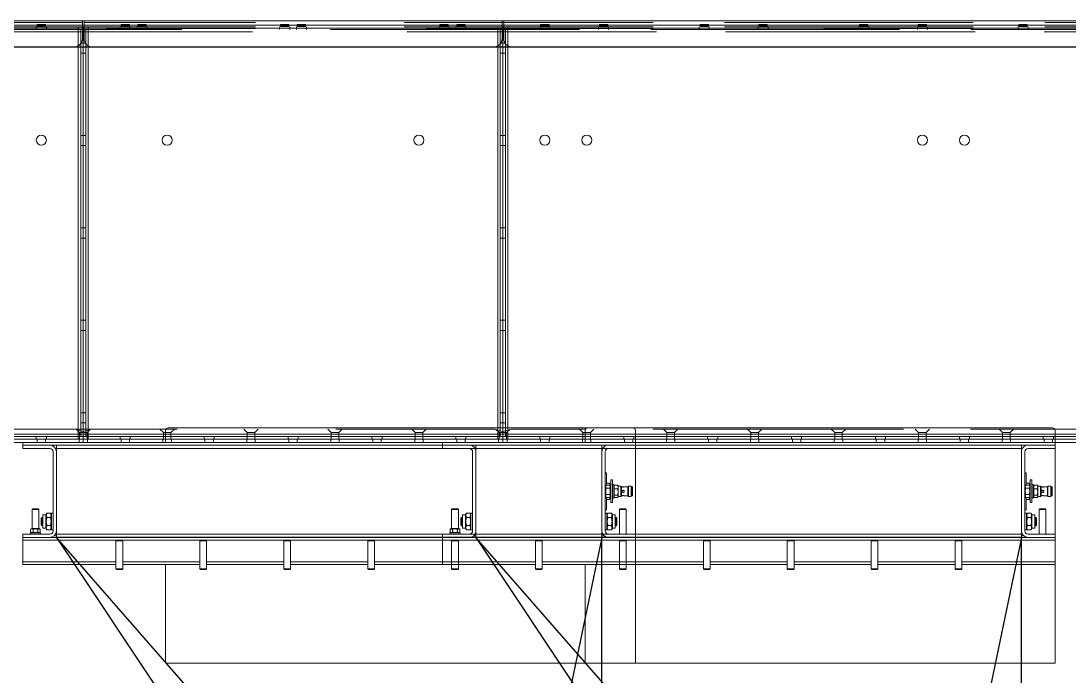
# Model space of a CAD drawing. Header units: millimetres. Extents: x 3220 to 226993, y 817 to 176024.
# Drawn here: x 80056 to 81305, y 42663 to 43443 of the extents above; entities that cross this region are included whole.
import ezdxf

# ---------------------------------------------------------------- set-up
doc = ezdxf.new("R2010")
doc.units = ezdxf.units.MM
doc.linetypes.add('DASHED', pattern=[15, 7, -8])
for name, color, linetype, lineweight, true_color in [('Sichtbare Kanten(DIN)', 7, 'Continuous', 50, 0x3f3f3f), ('Sichtbare tangentiale Kanten(DIN)', 7, 'Continuous', 50, 0x3f3f3f), ('Verdeckte Kanten(DIN)', 7, 'DASHED', 35, 0x3f3f3f), ('Verdeckte tangentiale Kanten(DIN)', 7, 'DASHED', 35, 0x3f3f3f)]:
    doc.layers.add(name, color=color, linetype=linetype, lineweight=lineweight, true_color=true_color)

# ---------------------------------------------------------------- blocks, each defined once
blk = doc.blocks.new('TKF 300 2000 F')
at = {"layer": 'Sichtbare Kanten(DIN)', "color": 5, "lineweight": 0}
for p, q in [((-1999, 497), (-1999, 502)), ((-1999, 502), (-1999, 502)), ((-1, 502), (-1999, 502)), ((-1, 502), (-1, 497)), ((-1, 502), (-1, 502)), ((-2000, 495), (-2000, 492)), ((-2000, 495), (-1999, 495)), ((-2000, 492), (-1999, 492)), ((-1999, 491.9), (-2000, 491.9)), ((-2000, 7.1), (-2000, 491.9)), ((-1999, 497), (-1999, 493.3)), ((-1999, 481.1), (-1999, 493.3)), ((-1, 493.3), (-1, 497)), ((-1, 495), (0, 495)), ((-1, 493.3), (-1, 481.1)), ((-1, 492), (0, 492)), ((-1, 491.9), (0, 491.9)), ((0, 495), (0, 492)), ((0, 491.9), (0, 7.1)), ((-1999, 481.1), (-1999, 480.9)), ((-1997, 7.1), (-1997, 474.9)), ((-3, 474.9), (-3, 7.1)), ((-1, 480.9), (-1, 481.1)), ((-11, 471.1), (-1989, 471.1)), ((-1989, 470.9), (-11, 470.9)), ((-1997, 7.1), (-2000, 7.1)), ((-2000, 7.1), (-2000, 7)), ((-2000, 4), (-2000, 7)), ((0, 7), (-2000, 7)), ((-2000, 4), (0, 4)), ((-2000, 0), (-2000, 4)), ((0, 4), (-2000, 4)), ((-1994, 10), (-1997, 10)), ((-1994, 10), (-1994, 7)), ((-6, 10), (-3, 10)), ((-6, 7), (-6, 10)), ((-3, 7.1), (0, 7.1)), ((0, 7), (0, 7.1)), ((0, 4), (0, 7)), ((0, 0), (0, 4)), ((-2000, 0), (0, 0))]:
    blk.add_line(p, q, dxfattribs=at)
for centre in [(-1000, 360), (-550, 360), (-100, 360)]:
    blk.add_circle(centre, 6, dxfattribs=at)
for centre in [(-1950, 497.6), (-1000, 497.6), (-810, 497.6), (-620, 497.6), (-430, 497.6), (-240, 497.6), (-50, 497.6)]:
    blk.add_ellipse(centre, major_axis=(-5, 0), ratio=0.026186, dxfattribs=at)
for centre, major_axis, start_param, end_param in [((-1989, 481.1), (-10, 0), 0, 1.570796), ((-1989, 480.9), (-10, 0), 0, 1.570796), ((-11, 481.1), (10, 0), 4.712389, 6.283185), ((-11, 480.9), (10, 0), 4.712389, 6.283185)]:
    blk.add_ellipse(centre, major_axis=major_axis, ratio=0.996195, start_param=start_param, end_param=end_param, dxfattribs=at)
at = {"layer": 'Sichtbare tangentiale Kanten(DIN)', "color": 5, "lineweight": 0}
for p, q in [((-1999, 502), (-1, 502)), ((-1999, 497), (-1, 497)), ((-1999, 493.3), (-1, 493.3)), ((-1994, 472.3), (-1994, 10)), ((-1989, 470.9), (-1989, 471.1)), ((-11, 471.1), (-11, 470.9)), ((-6, 10), (-6, 472.3)), ((-1994, 10), (-6, 10))]:
    blk.add_line(p, q, dxfattribs=at)
at = {"layer": 'Verdeckte Kanten(DIN)', "color": 5, "lineweight": 0, "ltscale": 25.437323}
for p, q in [((-1, 500), (-1999, 500)), ((-1999, 492), (-1, 492))]:
    blk.add_line(p, q, dxfattribs=at)
at = {"layer": 'Verdeckte Kanten(DIN)', "color": 5, "lineweight": 0, "ltscale": 0.571309}
for p, q in [((-2000, 489), (-1997, 489)), ((-1994, 495), (-1994, 492)), ((-1956, 492), (-1956, 495)), ((-1944, 492), (-1944, 495)), ((-1006, 492), (-1006, 495)), ((-994, 492), (-994, 495)), ((-816, 492), (-816, 495)), ((-804, 492), (-804, 495)), ((-626, 492), (-626, 495)), ((-614, 492), (-614, 495)), ((-436, 492), (-436, 495)), ((-424, 492), (-424, 495)), ((-246, 492), (-246, 495)), ((-234, 492), (-234, 495)), ((-56, 492), (-56, 495)), ((-44, 492), (-44, 495)), ((-6, 492), (-6, 495)), ((-3, 489), (0, 489)), ((-1997, 475.5), (-2000, 475.5)), ((0, 475.5), (-3, 475.5)), ((-1997, 463.5), (-2000, 463.5)), ((0, 463.5), (-3, 463.5)), ((-1997, 365.5), (-2000, 365.5)), ((0, 365.5), (-3, 365.5)), ((-1997, 353.5), (-2000, 353.5)), ((0, 353.5), (-3, 353.5)), ((-1997, 255.5), (-2000, 255.5)), ((0, 255.5), (-3, 255.5)), ((-1997, 243.5), (-2000, 243.5)), ((0, 243.5), (-3, 243.5)), ((-1997, 145.5), (-2000, 145.5)), ((0, 145.5), (-3, 145.5)), ((-1997, 133.5), (-2000, 133.5)), ((0, 133.5), (-3, 133.5)), ((-1997, 35.5), (-2000, 35.5)), ((0, 35.5), (-3, 35.5)), ((-1997, 23.5), (-2000, 23.5)), ((0, 23.5), (-3, 23.5)), ((-1997, 10), (-2000, 10)), ((-1994, 7), (-1994, 4)), ((-1956, 7), (-1956, 4)), ((-1944, 7), (-1944, 4)), ((-1156, 7), (-1156, 4)), ((-1144, 7), (-1144, 4)), ((-1056, 7), (-1056, 4)), ((-1044, 7), (-1044, 4)), ((-956, 7), (-956, 4)), ((-944, 7), (-944, 4)), ((-856, 7), (-856, 4)), ((-844, 7), (-844, 4)), ((-756, 7), (-756, 4)), ((-744, 7), (-744, 4)), ((-656, 7), (-656, 4)), ((-644, 7), (-644, 4)), ((-556, 7), (-556, 4)), ((-544, 7), (-544, 4)), ((-456, 7), (-456, 4)), ((-444, 7), (-444, 4)), ((-356, 7), (-356, 4)), ((-344, 7), (-344, 4)), ((-256, 7), (-256, 4)), ((-244, 7), (-244, 4)), ((-156, 7), (-156, 4)), ((-144, 7), (-144, 4)), ((-56, 7), (-56, 4)), ((-44, 7), (-44, 4)), ((-6, 7), (-6, 4)), ((0, 10), (-3, 10))]:
    blk.add_line(p, q, dxfattribs=at)
at = {"layer": 'Verdeckte Kanten(DIN)', "color": 5, "lineweight": 0, "ltscale": 0.380839}
for p, q in [((-1997, 491.9), (-1999, 491.9)), ((-3, 491.9), (-1, 491.9))]:
    blk.add_line(p, q, dxfattribs=at)
at = {"layer": 'Verdeckte Kanten(DIN)', "color": 5, "lineweight": 0, "ltscale": 3.233633}
for p, q in [((-1997, 474.9), (-1997, 491.9)), ((-3, 491.9), (-3, 474.9))]:
    blk.add_line(p, q, dxfattribs=at)
at = {"layer": 'Verdeckte Kanten(DIN)', "color": 5, "lineweight": 0, "ltscale": 0.897467}
for p, q in [((-1994, 489), (-1997, 489)), ((-1994, 492), (-1994, 489)), ((-6, 489), (-6, 492)), ((-6, 489), (-3, 489))]:
    blk.add_line(p, q, dxfattribs=at)
at = {"layer": 'Verdeckte Kanten(DIN)', "color": 5, "lineweight": 0, "ltscale": 0.38097}
for p, q in [((-1955, 495.6), (-1955, 497.6)), ((-1945, 495.6), (-1945, 497.6)), ((-1005, 495.6), (-1005, 497.6)), ((-995, 495.6), (-995, 497.6)), ((-815, 495.6), (-815, 497.6)), ((-805, 495.6), (-805, 497.6)), ((-625, 495.6), (-625, 497.6)), ((-615, 495.6), (-615, 497.6)), ((-435, 495.6), (-435, 497.6)), ((-425, 495.6), (-425, 497.6)), ((-245, 495.6), (-245, 497.6)), ((-235, 495.6), (-235, 497.6)), ((-55, 495.6), (-55, 497.6)), ((-45, 495.6), (-45, 497.6))]:
    blk.add_line(p, q, dxfattribs=at)
at = {"layer": 'Verdeckte Kanten(DIN)', "color": 5, "lineweight": 0, "ltscale": 1.971787}
for p, q in [((-2000, 13.3), (-1990, 16)), ((-10, 16), (0, 13.3))]:
    blk.add_line(p, q, dxfattribs=at)
at = {"layer": 'Verdeckte Kanten(DIN)', "color": 5, "lineweight": 0, "ltscale": 25.208158}
blk.add_line((-1990, 16), (-10, 16), dxfattribs=at)
at = {"layer": 'Verdeckte Kanten(DIN)', "color": 5, "lineweight": 0, "ltscale": 1.104296}
for p, q in [((-1104.5, 11.9), (-1108.6, 16)), ((-1095.5, 11.9), (-1091.4, 16)), ((-904.5, 11.9), (-908.6, 16)), ((-895.5, 11.9), (-891.4, 16)), ((-704.5, 11.9), (-708.6, 16)), ((-695.5, 11.9), (-691.4, 16)), ((-504.5, 11.9), (-508.6, 16)), ((-495.5, 11.9), (-491.4, 16)), ((-304.5, 11.9), (-308.6, 16)), ((-295.5, 11.9), (-291.4, 16)), ((-104.5, 11.9), (-108.6, 16)), ((-95.5, 11.9), (-91.4, 16))]:
    blk.add_line(p, q, dxfattribs=at)
at = {"layer": 'Verdeckte Kanten(DIN)', "color": 5, "lineweight": 0, "ltscale": 0.761779}
for p, q in [((-1955, 0), (-1955, 4)), ((-1945, 0), (-1945, 4)), ((-1155, 0), (-1155, 4)), ((-1145, 0), (-1145, 4)), ((-1105, 0), (-1105, 4)), ((-1095, 0), (-1095, 4)), ((-1055, 0), (-1055, 4)), ((-1045, 0), (-1045, 4)), ((-955, 0), (-955, 4)), ((-945, 0), (-945, 4)), ((-905, 0), (-905, 4)), ((-895, 0), (-895, 4)), ((-855, 0), (-855, 4)), ((-845, 0), (-845, 4)), ((-755, 0), (-755, 4)), ((-745, 0), (-745, 4)), ((-705, 0), (-705, 4)), ((-695, 0), (-695, 4)), ((-655, 0), (-655, 4)), ((-645, 0), (-645, 4)), ((-555, 0), (-555, 4)), ((-545, 0), (-545, 4)), ((-505, 0), (-505, 4)), ((-495, 0), (-495, 4)), ((-455, 0), (-455, 4)), ((-445, 0), (-445, 4)), ((-355, 0), (-355, 4)), ((-345, 0), (-345, 4)), ((-305, 0), (-305, 4)), ((-295, 0), (-295, 4)), ((-255, 0), (-255, 4)), ((-245, 0), (-245, 4)), ((-155, 0), (-155, 4)), ((-145, 0), (-145, 4)), ((-105, 0), (-105, 4)), ((-95, 0), (-95, 4)), ((-55, 0), (-55, 4)), ((-45, 0), (-45, 4))]:
    blk.add_line(p, q, dxfattribs=at)
at = {"layer": 'Verdeckte Kanten(DIN)', "color": 5, "lineweight": 0, "ltscale": 2.692601}
for p, q in [((-1104.5, 11.9), (-1095.5, 11.9)), ((-904.5, 11.9), (-895.5, 11.9)), ((-704.5, 11.9), (-695.5, 11.9)), ((-504.5, 11.9), (-495.5, 11.9)), ((-304.5, 11.9), (-295.5, 11.9)), ((-104.5, 11.9), (-95.5, 11.9))]:
    blk.add_line(p, q, dxfattribs=at)
at = {"layer": 'Verdeckte Kanten(DIN)', "color": 5, "lineweight": 0, "ltscale": 1.50461}
for p, q in [((-1104.5, 4), (-1104.5, 11.9)), ((-1095.5, 4), (-1095.5, 11.9)), ((-904.5, 4), (-904.5, 11.9)), ((-895.5, 4), (-895.5, 11.9)), ((-704.5, 4), (-704.5, 11.9)), ((-695.5, 4), (-695.5, 11.9)), ((-504.5, 4), (-504.5, 11.9)), ((-495.5, 4), (-495.5, 11.9)), ((-304.5, 4), (-304.5, 11.9)), ((-295.5, 4), (-295.5, 11.9)), ((-104.5, 4), (-104.5, 11.9)), ((-95.5, 4), (-95.5, 11.9))]:
    blk.add_line(p, q, dxfattribs=at)
at = {"layer": 'Verdeckte Kanten(DIN)', "color": 5, "lineweight": 0, "ltscale": 5.984706}
for centre in [(-1950, 495.6), (-1000, 495.6), (-810, 495.6), (-620, 495.6), (-430, 495.6), (-240, 495.6), (-50, 495.6)]:
    blk.add_ellipse(centre, major_axis=(5, 0), ratio=0.026186, dxfattribs=at)
at = {"layer": 'Verdeckte tangentiale Kanten(DIN)', "color": 5, "lineweight": 0, "ltscale": 25.437323}
for p, q in [((-1, 500), (-1999, 500)), ((-1, 495), (-1999, 495)), ((-1, 493.2), (-1999, 493.2))]:
    blk.add_line(p, q, dxfattribs=at)
at = {"layer": 'Verdeckte tangentiale Kanten(DIN)', "color": 5, "lineweight": 0, "ltscale": 3.18604}
for p, q in [((-1994, 489), (-1994, 472.3)), ((-6, 472.3), (-6, 489))]:
    blk.add_line(p, q, dxfattribs=at)
at = {"layer": 'Verdeckte tangentiale Kanten(DIN)', "color": 5, "lineweight": 0, "ltscale": 25.310009}
blk.add_line((-6, 489), (-1994, 489), dxfattribs=at)
blk = doc.blocks.new('175')
for p in [(-3022, -502), (-1022, -502)]:
    blk.add_blockref('TKF 300 2000 F', p)
blk = doc.blocks.new('300x650 for TKF 300 R')
at = {"layer": 'Sichtbare Kanten(DIN)', "color": 6, "lineweight": 0}
for p, q in [((-365, 146.5), (195, 146.5)), ((-365, 146.5), (-365, 143.5)), ((-365, 29), (-365, 143.5)), ((195, 146.5), (195, 143.5)), ((195, 29), (195, 143.5)), ((-365, 26), (-365, 29)), ((-254, 29), (-365, 29)), ((-365, 3), (-365, 26)), ((-365, 26), (-254, 26)), ((-253.2, 35.2), (-254, 34.5)), ((-246, 34.5), (-254, 34.5)), ((-254, 1), (-254, 34.5)), ((-253.2, 35.2), (-246.8, 35.2)), ((-246.8, 35.2), (-246, 34.5)), ((-246, 1), (-246, 34.5)), ((-154, 29), (-246, 29)), ((-246, 26), (-154, 26)), ((-153.2, 35.2), (-154, 34.5)), ((-146, 34.5), (-154, 34.5)), ((-154, 1), (-154, 34.5)), ((-153.2, 35.2), (-146.8, 35.2)), ((-146.8, 35.2), (-146, 34.5)), ((-146, 1), (-146, 34.5)), ((-54, 29), (-146, 29)), ((-146, 26), (-54, 26)), ((-53.2, 35.2), (-54, 34.5)), ((-46, 34.5), (-54, 34.5)), ((-54, 1), (-54, 34.5)), ((-53.2, 35.2), (-46.8, 35.2)), ((-46.8, 35.2), (-46, 34.5)), ((-46, 1), (-46, 34.5)), ((46, 29), (-46, 29)), ((-46, 26), (46, 26)), ((46.8, 35.2), (46, 34.5)), ((54, 34.5), (46, 34.5)), ((46, 1), (46, 34.5)), ((46.8, 35.2), (53.2, 35.2)), ((53.2, 35.2), (54, 34.5)), ((54, 1), (54, 34.5)), ((146, 29), (54, 29)), ((54, 26), (146, 26)), ((146.8, 35.2), (146, 34.5)), ((154, 34.5), (146, 34.5)), ((146, 1), (146, 34.5)), ((146.8, 35.2), (153.2, 35.2)), ((153.2, 35.2), (154, 34.5)), ((154, 1), (154, 34.5)), ((246, 29), (154, 29)), ((154, 26), (246, 26)), ((246.8, 35.2), (246, 34.5)), ((254, 34.5), (246, 34.5)), ((246, 1), (246, 34.5)), ((246.8, 35.2), (253.2, 35.2)), ((253.2, 35.2), (254, 34.5)), ((254, 1), (254, 34.5)), ((365, 29), (254, 29)), ((254, 26), (365, 26)), ((365, 26), (365, 29)), ((365, 26), (365, 3)), ((-365, 0), (-365, 3)), ((-365, 0), (-365, -3)), ((365, 0), (-365, 0)), ((-254, 1), (-246, 1)), ((-253.2, 0.2), (-254, 1)), ((-246.8, 0.2), (-253.2, 0.2)), ((-246.8, 0.2), (-246, 1)), ((-154, 1), (-146, 1)), ((-153.2, 0.2), (-154, 1)), ((-146.8, 0.2), (-153.2, 0.2)), ((-146.8, 0.2), (-146, 1)), ((-54, 1), (-46, 1)), ((-53.2, 0.2), (-54, 1)), ((-46.8, 0.2), (-53.2, 0.2)), ((-46.8, 0.2), (-46, 1)), ((46, 1), (54, 1)), ((46.8, 0.2), (46, 1)), ((53.2, 0.2), (46.8, 0.2)), ((53.2, 0.2), (54, 1)), ((146, 1), (154, 1)), ((146.8, 0.2), (146, 1)), ((153.2, 0.2), (146.8, 0.2)), ((153.2, 0.2), (154, 1)), ((246, 1), (254, 1)), ((246.8, 0.2), (246, 1)), ((253.2, 0.2), (246.8, 0.2)), ((253.2, 0.2), (254, 1)), ((365, 0), (365, 3)), ((365, 0), (365, -3)), ((-365, -3), (-365, -7)), ((-365, -3), (365, -3)), ((-360, -7), (-365, -7)), ((-365, -109), (-365, -7)), ((-360, -3), (-333, -3)), ((-333, -7), (-360, -7)), ((-354, -7), (-354, -36.5)), ((-346, -7), (-346, -36.5)), ((-337.5, -14.2), (-336.3, -12.2)), ((-332.2, -12.2), (-336.3, -12.2)), ((-331, -14.2), (-332.2, -12.2)), ((-331, -32), (-331, -12)), ((-329, -12), (-331, -12)), ((-329, -105), (-329, -11)), ((-327.7, -5), (-325, -5)), ((-325, -7), (-325, -3)), ((325, -3), (-325, -3)), ((325, -7), (-325, -7)), ((-325, -7), (-325, -11)), ((-325, -11), (-325, -105)), ((325, -7), (325, -3)), ((325, -5), (327.7, -5)), ((325, -7), (325, -11)), ((325, -11), (325, -105)), ((329, -105), (329, -11)), ((329, -12), (331, -12)), ((331, -12), (331, -32)), ((331, -14.2), (332.2, -12.2)), ((332.2, -12.2), (336.3, -12.2)), ((360, -3), (333, -3)), ((333, -7), (360, -7)), ((337.5, -14.2), (336.3, -12.2)), ((344, -7), (344, -8.6)), ((356, -8.6), (344, -8.6)), ((345.6, -8.6), (344.2, -9.4)), ((344.2, -12.8), (344.2, -9.4)), ((347.1, -12.8), (347.1, -9.4)), ((352.9, -12.8), (352.9, -9.4)), ((354.4, -8.6), (355.8, -9.4)), ((355.8, -12.8), (355.8, -9.4)), ((356, -7), (356, -8.6)), ((360, -7), (365, -7)), ((365, -3), (365, -7)), ((-343, -17.9), (-342.1, -17)), ((-343, -26.1), (-343, -17.9)), ((-342.1, -17), (-342.1, -27)), ((-341, -17), (-342.1, -17)), ((-341, -29.8), (-341, -14.2)), ((-337.5, -14.2), (-341, -14.2)), ((-337.5, -29.8), (-337.5, -14.2)), ((-332.2, -17.1), (-336.3, -17.1)), ((332.2, -17.1), (336.3, -17.1)), ((337.5, -14.2), (337.5, -29.8)), ((337.5, -14.2), (341, -14.2)), ((341, -14.2), (341, -29.8)), ((341, -17), (342.1, -17)), ((342.1, -27), (342.1, -17)), ((343, -17.9), (342.1, -17)), ((343, -17.9), (343, -26.1)), ((345.6, -13.6), (344.2, -12.8)), ((345.6, -13.6), (354.4, -13.6)), ((346, -13.6), (346, -36.5)), ((354, -13.6), (354, -36.5)), ((354.4, -13.6), (355.8, -12.8)), ((-354, -36.5), (-346, -36.5)), ((-353.2, -37.2), (-354, -36.5)), ((-346.8, -37.2), (-353.2, -37.2)), ((-346.8, -37.2), (-346, -36.5)), ((-343, -26.1), (-342.1, -27)), ((-341, -27), (-342.1, -27)), ((-337.5, -29.8), (-341, -29.8)), ((-337.5, -29.8), (-336.3, -31.8)), ((-332.2, -26.9), (-336.3, -26.9)), ((-332.2, -31.8), (-336.3, -31.8)), ((-331, -29.8), (-332.2, -31.8)), ((-329, -32), (-331, -32)), ((-330.5, -36), (-330.5, -50.5)), ((-329, -36), (-330.5, -36)), ((329, -32), (331, -32)), ((331, -29.8), (332.2, -31.8)), ((332.2, -26.9), (336.3, -26.9)), ((332.2, -31.8), (336.3, -31.8)), ((337.5, -29.8), (336.3, -31.8)), ((337.5, -29.8), (341, -29.8)), ((341, -27), (342.1, -27)), ((343, -26.1), (342.1, -27)), ((346, -36.5), (354, -36.5)), ((346.8, -37.2), (346, -36.5)), ((353.2, -37.2), (346.8, -37.2)), ((353.2, -37.2), (354, -36.5)), ((-337.5, -49.5), (-337.5, -44.5)), ((-335.5, -44.5), (-337.5, -44.5)), ((-337.5, -49.5), (-337.5, -66.5)), ((-335.5, -44.5), (-335.5, -49.5)), ((-335.5, -49.5), (-335.5, -66.5)), ((-334.5, -49.5), (-334.1, -48.2)), ((-334.5, -50.6), (-334.5, -49.5)), ((-334.1, -48.2), (-330.9, -48.2)), ((-330.5, -49.5), (-330.9, -48.2)), ((-361.5, -52.7), (-361.5, -63.3)), ((-360.5, -52.7), (-361.5, -52.7)), ((-360.5, -52.6), (-359.9, -52)), ((-360.5, -52.6), (-360.5, -63.4)), ((-359.9, -52), (-359.9, -64)), ((-356.6, -52), (-359.9, -52)), ((-356.6, -52), (-356.6, -64)), ((-356, -52.6), (-356.6, -52)), ((-356, -52.6), (-356, -63.4)), ((-351.7, -52.7), (-356, -52.7)), ((-348.5, -52.7), (-349.2, -52.7)), ((-348.5, -52.7), (-347.7, -52)), ((-348.5, -52.7), (-348.5, -63.2)), ((-347.7, -52), (-347.7, -64)), ((-344.4, -52), (-347.7, -52)), ((-344.4, -51.5), (-344.1, -51)), ((-344.4, -51.5), (-344.4, -52)), ((-344.4, -52), (-344.4, -57.1)), ((-344.4, -57.1), (-344.4, -63.1)), ((-339.7, -50.6), (-343.8, -50.6)), ((-339.7, -53.4), (-343.8, -53.4)), ((-339.7, -60.8), (-343.8, -60.8)), ((-339.7, -50.6), (-339.7, -53.4)), ((-339.1, -52), (-339.7, -52)), ((-339.7, -52.3), (-339.1, -52.3)), ((-339.7, -53.4), (-339.7, -60.8)), ((-339.7, -60.8), (-339.7, -65.4)), ((-339.1, -66), (-339.1, -50)), ((-337.5, -50), (-339.1, -50)), ((-335.5, -52.3), (-334.4, -50.5)), ((-335.3, -52), (-335.5, -52)), ((-330.1, -50.5), (-334.4, -50.5)), ((-330.1, -54.2), (-334.4, -54.2)), ((-330.1, -61.8), (-334.4, -61.8)), ((-329, -52.3), (-330.1, -50.5)), ((-360.5, -63.3), (-361.5, -63.3)), ((-360.5, -63.4), (-359.9, -64)), ((-356.6, -64), (-359.9, -64)), ((-356, -63.4), (-356.6, -64)), ((-351.7, -63.2), (-356, -63.2)), ((-348.5, -63.2), (-349.2, -63.2)), ((-348.5, -63.2), (-347.7, -64)), ((-344.4, -64), (-347.7, -64)), ((-344.4, -63.1), (-344.4, -64.5)), ((-344.4, -64.5), (-344.1, -65)), ((-339.7, -65.4), (-343.8, -65.4)), ((-339.7, -63.7), (-339.1, -63.7)), ((-339.1, -64), (-339.7, -64)), ((-337.5, -66), (-339.1, -66)), ((-337.5, -71.5), (-337.5, -66.5)), ((-337.5, -71.5), (-335.5, -71.5)), ((-335.5, -63.6), (-334.4, -65.5)), ((-335.3, -64), (-335.5, -64)), ((-335.5, -66.5), (-335.5, -71.5)), ((-334.5, -66.5), (-334.5, -65.4)), ((-334.5, -66.5), (-334.1, -67.8)), ((-330.1, -65.5), (-334.4, -65.5)), ((-334.1, -67.8), (-330.9, -67.8)), ((-330.5, -66.5), (-330.9, -67.8)), ((-330.5, -65.5), (-330.5, -80)), ((-329, -63.6), (-330.1, -65.5)), ((-329, -80), (-330.5, -80)), ((-365, -109), (-360, -109)), ((-365, -109), (-365, -113)), ((-360, -109), (-333, -109)), ((-325, -109), (-325, -105)), ((-325, -113), (-325, -109)), ((325, -109), (-325, -109)), ((325, -105), (325, -109)), ((325, -113), (325, -109)), ((360, -109), (333, -109)), ((365, -109), (360, -109)), ((365, -109), (365, -113)), ((-360, -113), (-365, -113)), ((-365, -113), (-365, -116)), ((-360, -116), (-365, -116)), ((-365, -130.5), (-365, -116)), ((-333, -113), (-360, -113)), ((360, -116), (-360, -116)), ((-325, -113), (-333, -113)), ((325, -113), (-325, -113)), ((195, -130.5), (195, -116)), ((333, -113), (325, -113)), ((333, -113), (360, -113)), ((360, -113), (365, -113)), ((365, -116), (360, -116)), ((365, -116), (365, -113)), ((-362, -133.5), (192, -133.5))]:
    blk.add_line(p, q, dxfattribs=at)
for centre, radius, start, end in [((-333, -11), 8, 0, 90), ((-333, -11), 4, 0, 90), ((333, -11), 8, 90, 180), ((333, -11), 4, 90, 180), ((-333, -105), 8, 270, 0), ((-333, -105), 4, 270, 0), ((333, -105), 8, 180, 270), ((333, -105), 4, 180, 270), ((-362, -130.5), 3, 180, 270), ((192, -130.5), 3, 270, 0)]:
    blk.add_arc(centre, radius, start, end, dxfattribs=at)
for points, weights in [([(-336.3, -12.2), (-337.8, -14.6), (-336.3, -17.1)], [1, 1.15470053838, 1]), ([(-332.2, -17.1), (-330.7, -14.6), (-332.2, -12.2)], [1, 1.15470053838, 1]), ([(332.2, -12.2), (330.7, -14.6), (332.2, -17.1)], [1, 1.15470053838, 1]), ([(336.3, -17.1), (337.8, -14.6), (336.3, -12.2)], [1, 1.15470053838, 1]), ([(347.1, -9.4), (345.7, -8.6), (344.2, -9.4)], [1, 1.15470053838, 1]), ([(352.9, -9.4), (350, -8.6), (347.1, -9.4)], [1, 1.15470053838, 1]), ([(355.8, -9.4), (354.3, -8.6), (352.9, -9.4)], [1, 1.15470053838, 1]), ([(-336.3, -17.1), (-337.8, -22), (-336.3, -26.9)], [1, 1.15470053838, 1]), ([(-332.2, -26.9), (-330.7, -22), (-332.2, -17.1)], [1, 1.15470053838, 1]), ([(332.2, -17.1), (330.7, -22), (332.2, -26.9)], [1, 1.15470053838, 1]), ([(336.3, -26.9), (337.8, -22), (336.3, -17.1)], [1, 1.15470053838, 1]), ([(344.2, -12.8), (345.7, -13.6), (347.1, -12.8)], [1, 1.15470053838, 1]), ([(347.1, -12.8), (350, -13.6), (352.9, -12.8)], [1, 1.15470053838, 1]), ([(352.9, -12.8), (354.3, -13.6), (355.8, -12.8)], [1, 1.15470053838, 1]), ([(-336.3, -26.9), (-337.8, -29.4), (-336.3, -31.8)], [1, 1.15470053838, 1]), ([(-332.2, -31.8), (-330.7, -29.4), (-332.2, -26.9)], [1, 1.15470053838, 1]), ([(332.2, -26.9), (330.7, -29.4), (332.2, -31.8)], [1, 1.15470053838, 1]), ([(336.3, -31.8), (337.8, -29.4), (336.3, -26.9)], [1, 1.15470053838, 1]), ([(-334.5, -50.6), (-334.5, -49.5), (-334.1, -48.2)], [1.00080034477, 1.0457013097, 1.01550081983]), ([(-330.9, -48.2), (-330.5, -49.4), (-330.5, -50.5)], [1.01550081983, 1.04411788199, 1.00530225668]), ([(-343.8, -50.6), (-344.4, -51.3), (-344.4, -52)], [1, 1.0379548493, 1]), ([(-344.4, -52), (-344.4, -52.6), (-343.8, -53.4)], [1, 1.0379548493, 1]), ([(-343.8, -53.4), (-344.4, -55.4), (-344.4, -57.1)], [1, 1.0379548493, 1]), ([(-344.4, -57.1), (-344.4, -58.8), (-343.8, -60.8)], [1, 1.0379548493, 1]), ([(-343.8, -60.8), (-344.4, -62), (-344.4, -63.1)], [1, 1.0379548493, 1]), ([(-334.4, -50.5), (-335.5, -52.4), (-334.4, -54.2)], [1, 1.15470053838, 1]), ([(-334.4, -54.2), (-335.5, -58), (-334.4, -61.8)], [1, 1.15470053838, 1]), ([(-334.4, -61.8), (-335.5, -63.6), (-334.4, -65.5)], [1, 1.15470053838, 1]), ([(-330.1, -54.2), (-329, -52.4), (-330.1, -50.5)], [1, 1.15470053838, 1]), ([(-330.1, -61.8), (-329, -58), (-330.1, -54.2)], [1, 1.15470053838, 1]), ([(-330.1, -65.5), (-329, -63.6), (-330.1, -61.8)], [1, 1.15470053838, 1]), ([(-344.4, -63.1), (-344.4, -64.2), (-343.8, -65.4)], [1, 1.0379548493, 1]), ([(-343.8, -65.4), (-344, -65.2), (-344.1, -65)], [1, 1.01070966259, 1.0153754665]), ([(-334.1, -67.8), (-334.5, -66.5), (-334.5, -65.4)], [1.01550081983, 1.0457013097, 1.00080034477]), ([(-330.5, -65.5), (-330.5, -66.6), (-330.9, -67.8)], [1.00530225668, 1.04411788199, 1.01550081983])]:
    blk.add_rational_spline(points, weights, degree=2, dxfattribs=at)
for points, knots in [([(-349.2, -52.7), (-349.2, -52.7), (-349.3, -52.8), (-349.4, -52.8), (-349.5, -52.8), (-349.7, -52.8), (-349.9, -52.9), (-350.2, -52.9), (-350.3, -52.9), (-350.5, -52.9), (-350.7, -52.9), (-350.8, -52.9), (-351.1, -52.9), (-351.3, -52.8), (-351.5, -52.8), (-351.6, -52.8), (-351.7, -52.8), (-351.7, -52.7), (-351.7, -52.7)], [5.673838, 5.673838, 5.673838, 5.673838, 6.14663, 6.14663, 6.619423, 6.619423, 7.09227, 7.09227, 7.565117, 7.565117, 7.565117, 8.037964, 8.037964, 8.510811, 8.510811, 8.983603, 8.983603, 9.456396, 9.456396, 9.456396, 9.456396]), ([(-351.7, -58), (-351.7, -57.8), (-351.7, -57.7), (-351.6, -57.4), (-351.5, -57.2), (-351.3, -57), (-351.1, -56.9), (-350.8, -56.8), (-350.7, -56.7), (-350.3, -56.7), (-350.2, -56.8), (-349.9, -56.9), (-349.7, -57), (-349.5, -57.2), (-349.4, -57.4), (-349.3, -57.7), (-349.2, -57.8), (-349.2, -58)], [1.891279, 1.891279, 1.891279, 1.891279, 2.364072, 2.364072, 2.836865, 2.836865, 3.309712, 3.309712, 3.782558, 3.782558, 4.255405, 4.255405, 4.728252, 4.728252, 5.201045, 5.201045, 5.673838, 5.673838, 5.673838, 5.673838]), ([(-349.2, -58), (-349.2, -58.2), (-349.3, -58.3), (-349.4, -58.6), (-349.5, -58.8), (-349.7, -59), (-349.9, -59.1), (-350.2, -59.2), (-350.3, -59.2), (-350.5, -59.2), (-350.7, -59.2), (-350.8, -59.2), (-351.1, -59.1), (-351.3, -59), (-351.5, -58.8), (-351.6, -58.6), (-351.7, -58.3), (-351.7, -58.2), (-351.7, -58)], [5.673838, 5.673838, 5.673838, 5.673838, 6.14663, 6.14663, 6.619423, 6.619423, 7.09227, 7.09227, 7.565117, 7.565117, 7.565117, 8.037964, 8.037964, 8.510811, 8.510811, 8.983603, 8.983603, 9.456396, 9.456396, 9.456396, 9.456396]), ([(-351.7, -63.2), (-351.7, -63.2), (-351.7, -63.2), (-351.6, -63.2), (-351.5, -63.2), (-351.3, -63.2), (-351.1, -63.1), (-350.8, -63.1), (-350.7, -63.1), (-350.3, -63.1), (-350.2, -63.1), (-349.9, -63.1), (-349.7, -63.2), (-349.5, -63.2), (-349.4, -63.2), (-349.3, -63.2), (-349.2, -63.2), (-349.2, -63.2)], [1.891279, 1.891279, 1.891279, 1.891279, 2.364072, 2.364072, 2.836865, 2.836865, 3.309712, 3.309712, 3.782558, 3.782558, 4.255405, 4.255405, 4.728252, 4.728252, 5.201045, 5.201045, 5.673838, 5.673838, 5.673838, 5.673838])]:
    blk.add_open_spline(points, degree=3, knots=knots, dxfattribs=at)
blk = doc.blocks.new('126.1')
at = {"lineweight": 0, "rotation": 180}
blk.add_blockref('300x650 for TKF 300 R', (0, -116), dxfattribs=at)
blk = doc.blocks.new('154.1 L')
blk.add_blockref('126.1', (367.2, -4.8, 0))
blk = doc.blocks.new('175.1 L')
blk.add_blockref('154.1 L', (-2.2, 4.8, 0))
blk = doc.blocks.new('174')
at = {"layer": 'Sichtbare Kanten(DIN)', "color": 30, "lineweight": 0}
for p, q in [((-3023, 0), (-5021, 0)), ((-3023, 0), (-3023, -5)), ((-3023, 0), (-3023, 0)), ((-3021, -5), (-3021, 0)), ((-3021, 0), (-3021, 0)), ((-1023, 0), (-3021, 0)), ((-3023, -8.7), (-3023, -5)), ((-3023, -7), (-3022, -7)), ((-3023, -8.7), (-3023, -21)), ((-3023, -10), (-3022, -10)), ((-3023, -10.1), (-3022, -10.1)), ((-3022, -7), (-3022, -10)), ((-3022, -7), (-3022, -10)), ((-3022, -7), (-3021, -7)), ((-3022, -10), (-3021, -10)), ((-3022, -10.1), (-3022, -494.9)), ((-3021, -10.1), (-3022, -10.1)), ((-3022, -494.9), (-3022, -10.1)), ((-3021, -5), (-3021, -8.7)), ((-3021, -21), (-3021, -8.7)), ((-3023, -21.1), (-3023, -21)), ((-3021, -21), (-3021, -21.1)), ((-3033, -30.9), (-5011, -30.9)), ((-5011, -31.1), (-3033, -31.1)), ((-3025, -27.1), (-3025, -494.9)), ((-3019, -494.9), (-3019, -27.1)), ((-1033, -30.9), (-3011, -30.9)), ((-3011, -31.1), (-1033, -31.1)), ((-3022, -495), (-5022, -495)), ((-5022, -498), (-3022, -498)), ((-3022, -498), (-5022, -498)), ((-3028, -492), (-3025, -492)), ((-3028, -495), (-3028, -492)), ((-3025, -494.9), (-3022, -494.9)), ((-3022, -495), (-3022, -494.9)), ((-3019, -494.9), (-3022, -494.9)), ((-3022, -494.9), (-3022, -495)), ((-3022, -498), (-3022, -495)), ((-3022, -498), (-3022, -495)), ((-1022, -495), (-3022, -495)), ((-3022, -502), (-3022, -498)), ((-3022, -498), (-1022, -498)), ((-3022, -502), (-3022, -498)), ((-1022, -498), (-3022, -498)), ((-3016, -492), (-3019, -492)), ((-3016, -492), (-3016, -495)), ((-5022, -502), (-3022, -502)), ((-3022, -502), (-1022, -502))]:
    blk.add_line(p, q, dxfattribs=at)
for centre in [(-3572, -142), (-3122, -142), (-2922, -142), (-2472, -142)]:
    blk.add_circle(centre, 6, dxfattribs=at)
for centre in [(-3642, -4.4), (-3452, -4.4), (-3262, -4.4), (-3072, -4.4), (-2972, -4.4), (-2782, -4.4), (-2592, -4.4)]:
    blk.add_ellipse(centre, major_axis=(-5, 0), ratio=0.026186, dxfattribs=at)
for centre, major_axis, start_param, end_param in [((-3033, -21), (10, 0), 4.712389, 6.283185), ((-3033, -21.1), (10, 0), 4.712389, 6.283185), ((-3011, -21), (-10, 0), 0, 1.570796), ((-3011, -21.1), (-10, 0), 0, 1.570796)]:
    blk.add_ellipse(centre, major_axis=major_axis, ratio=0.996195, start_param=start_param, end_param=end_param, dxfattribs=at)
at = {"layer": 'Sichtbare tangentiale Kanten(DIN)', "color": 30, "lineweight": 0}
for p, q in [((-5021, 0), (-3023, 0)), ((-3021, 0), (-1023, 0)), ((-5021, -5), (-3023, -5)), ((-5021, -8.7), (-3023, -8.7)), ((-3021, -5), (-1023, -5)), ((-3021, -8.7), (-1023, -8.7)), ((-3033, -30.9), (-3033, -31.1)), ((-3028, -492), (-3028, -29.8)), ((-3016, -29.8), (-3016, -492)), ((-3011, -31.1), (-3011, -30.9)), ((-5016, -492), (-3028, -492)), ((-3016, -492), (-1028, -492))]:
    blk.add_line(p, q, dxfattribs=at)
at = {"layer": 'Verdeckte Kanten(DIN)', "color": 30, "lineweight": 0, "ltscale": 25.437323}
for p, q in [((-3023, -2), (-5021, -2)), ((-5021, -10), (-3023, -10)), ((-1023, -2), (-3021, -2)), ((-3021, -10), (-1023, -10))]:
    blk.add_line(p, q, dxfattribs=at)
at = {"layer": 'Verdeckte Kanten(DIN)', "color": 30, "lineweight": 0, "ltscale": 0.571309}
for p, q in [((-3648, -10), (-3648, -7)), ((-3636, -10), (-3636, -7)), ((-3458, -10), (-3458, -7)), ((-3446, -10), (-3446, -7)), ((-3268, -10), (-3268, -7)), ((-3256, -10), (-3256, -7)), ((-3078, -10), (-3078, -7)), ((-3066, -10), (-3066, -7)), ((-3028, -10), (-3028, -7)), ((-3016, -7), (-3016, -10)), ((-2978, -10), (-2978, -7)), ((-2966, -10), (-2966, -7)), ((-2788, -10), (-2788, -7)), ((-2776, -10), (-2776, -7)), ((-2598, -10), (-2598, -7)), ((-2586, -10), (-2586, -7)), ((-3025, -13), (-3022, -13)), ((-3022, -13), (-3019, -13)), ((-3022, -26.5), (-3025, -26.5)), ((-3019, -26.5), (-3022, -26.5)), ((-3022, -38.5), (-3025, -38.5)), ((-3019, -38.5), (-3022, -38.5)), ((-3022, -136.5), (-3025, -136.5)), ((-3019, -136.5), (-3022, -136.5)), ((-3022, -148.5), (-3025, -148.5)), ((-3019, -148.5), (-3022, -148.5)), ((-3022, -246.5), (-3025, -246.5)), ((-3019, -246.5), (-3022, -246.5)), ((-3022, -258.5), (-3025, -258.5)), ((-3019, -258.5), (-3022, -258.5)), ((-3022, -356.5), (-3025, -356.5)), ((-3019, -356.5), (-3022, -356.5)), ((-3022, -368.5), (-3025, -368.5)), ((-3019, -368.5), (-3022, -368.5)), ((-3022, -466.5), (-3025, -466.5)), ((-3019, -466.5), (-3022, -466.5)), ((-3022, -478.5), (-3025, -478.5)), ((-3019, -478.5), (-3022, -478.5)), ((-3678, -495), (-3678, -498)), ((-3666, -495), (-3666, -498)), ((-3578, -495), (-3578, -498)), ((-3566, -495), (-3566, -498)), ((-3478, -495), (-3478, -498)), ((-3466, -495), (-3466, -498)), ((-3378, -495), (-3378, -498)), ((-3366, -495), (-3366, -498)), ((-3278, -495), (-3278, -498)), ((-3266, -495), (-3266, -498)), ((-3178, -495), (-3178, -498)), ((-3166, -495), (-3166, -498)), ((-3078, -495), (-3078, -498)), ((-3066, -495), (-3066, -498)), ((-3028, -495), (-3028, -498)), ((-3022, -492), (-3025, -492)), ((-3019, -492), (-3022, -492)), ((-3016, -495), (-3016, -498)), ((-2978, -495), (-2978, -498)), ((-2966, -495), (-2966, -498)), ((-2878, -495), (-2878, -498)), ((-2866, -495), (-2866, -498)), ((-2778, -495), (-2778, -498)), ((-2766, -495), (-2766, -498)), ((-2678, -495), (-2678, -498)), ((-2666, -495), (-2666, -498)), ((-2578, -495), (-2578, -498)), ((-2566, -495), (-2566, -498)), ((-2478, -495), (-2478, -498)), ((-2466, -495), (-2466, -498))]:
    blk.add_line(p, q, dxfattribs=at)
at = {"layer": 'Verdeckte Kanten(DIN)', "color": 30, "lineweight": 0, "ltscale": 0.38097}
for p, q in [((-3647, -6.4), (-3647, -4.4)), ((-3637, -6.4), (-3637, -4.4)), ((-3457, -6.4), (-3457, -4.4)), ((-3447, -6.4), (-3447, -4.4)), ((-3267, -6.4), (-3267, -4.4)), ((-3257, -6.4), (-3257, -4.4)), ((-3077, -6.4), (-3077, -4.4)), ((-3067, -6.4), (-3067, -4.4)), ((-2977, -6.4), (-2977, -4.4)), ((-2967, -6.4), (-2967, -4.4)), ((-2787, -6.4), (-2787, -4.4)), ((-2777, -6.4), (-2777, -4.4)), ((-2597, -6.4), (-2597, -4.4)), ((-2587, -6.4), (-2587, -4.4))]:
    blk.add_line(p, q, dxfattribs=at)
at = {"layer": 'Verdeckte Kanten(DIN)', "color": 30, "lineweight": 0, "ltscale": 0.897467}
for p, q in [((-3028, -13), (-3028, -10)), ((-3016, -10), (-3016, -13)), ((-3028, -13), (-3025, -13)), ((-3016, -13), (-3019, -13))]:
    blk.add_line(p, q, dxfattribs=at)
at = {"layer": 'Verdeckte Kanten(DIN)', "color": 30, "lineweight": 0, "ltscale": 0.380839}
for p, q in [((-3025, -10.1), (-3023, -10.1)), ((-3019, -10.1), (-3021, -10.1))]:
    blk.add_line(p, q, dxfattribs=at)
at = {"layer": 'Verdeckte Kanten(DIN)', "color": 30, "lineweight": 0, "ltscale": 3.233633}
for p, q in [((-3025, -10.1), (-3025, -27.1)), ((-3019, -27.1), (-3019, -10.1))]:
    blk.add_line(p, q, dxfattribs=at)
at = {"layer": 'Verdeckte Kanten(DIN)', "color": 30, "lineweight": 0, "ltscale": 25.208158}
for p, q in [((-5012, -486), (-3032, -486)), ((-3012, -486), (-1032, -486))]:
    blk.add_line(p, q, dxfattribs=at)
at = {"layer": 'Verdeckte Kanten(DIN)', "color": 30, "lineweight": 0, "ltscale": 1.104296}
for p, q in [((-3526.5, -490.1), (-3530.6, -486)), ((-3517.5, -490.1), (-3513.4, -486)), ((-3326.5, -490.1), (-3330.6, -486)), ((-3317.5, -490.1), (-3313.4, -486)), ((-3126.5, -490.1), (-3130.6, -486)), ((-3117.5, -490.1), (-3113.4, -486)), ((-2926.5, -490.1), (-2930.6, -486)), ((-2917.5, -490.1), (-2913.4, -486)), ((-2726.5, -490.1), (-2730.6, -486)), ((-2717.5, -490.1), (-2713.4, -486)), ((-2526.5, -490.1), (-2530.6, -486)), ((-2517.5, -490.1), (-2513.4, -486))]:
    blk.add_line(p, q, dxfattribs=at)
at = {"layer": 'Verdeckte Kanten(DIN)', "color": 30, "lineweight": 0, "ltscale": 1.971787}
for p, q in [((-3032, -486), (-3022, -488.7)), ((-3022, -488.7), (-3012, -486))]:
    blk.add_line(p, q, dxfattribs=at)
at = {"layer": 'Verdeckte Kanten(DIN)', "color": 30, "lineweight": 0, "ltscale": 0.761779}
for p, q in [((-3677, -502), (-3677, -498)), ((-3667, -502), (-3667, -498)), ((-3577, -502), (-3577, -498)), ((-3567, -502), (-3567, -498)), ((-3527, -502), (-3527, -498)), ((-3517, -502), (-3517, -498)), ((-3477, -502), (-3477, -498)), ((-3467, -502), (-3467, -498)), ((-3377, -502), (-3377, -498)), ((-3367, -502), (-3367, -498)), ((-3327, -502), (-3327, -498)), ((-3317, -502), (-3317, -498)), ((-3277, -502), (-3277, -498)), ((-3267, -502), (-3267, -498)), ((-3177, -502), (-3177, -498)), ((-3167, -502), (-3167, -498)), ((-3127, -502), (-3127, -498)), ((-3117, -502), (-3117, -498)), ((-3077, -502), (-3077, -498)), ((-3067, -502), (-3067, -498)), ((-2977, -502), (-2977, -498)), ((-2967, -502), (-2967, -498)), ((-2927, -502), (-2927, -498)), ((-2917, -502), (-2917, -498)), ((-2877, -502), (-2877, -498)), ((-2867, -502), (-2867, -498)), ((-2777, -502), (-2777, -498)), ((-2767, -502), (-2767, -498)), ((-2727, -502), (-2727, -498)), ((-2717, -502), (-2717, -498)), ((-2677, -502), (-2677, -498)), ((-2667, -502), (-2667, -498)), ((-2577, -502), (-2577, -498)), ((-2567, -502), (-2567, -498)), ((-2527, -502), (-2527, -498)), ((-2517, -502), (-2517, -498)), ((-2477, -502), (-2477, -498)), ((-2467, -502), (-2467, -498))]:
    blk.add_line(p, q, dxfattribs=at)
at = {"layer": 'Verdeckte Kanten(DIN)', "color": 30, "lineweight": 0, "ltscale": 2.692601}
for p, q in [((-3526.5, -490.1), (-3517.5, -490.1)), ((-3326.5, -490.1), (-3317.5, -490.1)), ((-3126.5, -490.1), (-3117.5, -490.1)), ((-2926.5, -490.1), (-2917.5, -490.1)), ((-2726.5, -490.1), (-2717.5, -490.1)), ((-2526.5, -490.1), (-2517.5, -490.1))]:
    blk.add_line(p, q, dxfattribs=at)
at = {"layer": 'Verdeckte Kanten(DIN)', "color": 30, "lineweight": 0, "ltscale": 1.50461}
for p, q in [((-3526.5, -498), (-3526.5, -490.1)), ((-3517.5, -498), (-3517.5, -490.1)), ((-3326.5, -498), (-3326.5, -490.1)), ((-3317.5, -498), (-3317.5, -490.1)), ((-3126.5, -498), (-3126.5, -490.1)), ((-3117.5, -498), (-3117.5, -490.1)), ((-2926.5, -498), (-2926.5, -490.1)), ((-2917.5, -498), (-2917.5, -490.1)), ((-2726.5, -498), (-2726.5, -490.1)), ((-2717.5, -498), (-2717.5, -490.1)), ((-2526.5, -498), (-2526.5, -490.1)), ((-2517.5, -498), (-2517.5, -490.1))]:
    blk.add_line(p, q, dxfattribs=at)
at = {"layer": 'Verdeckte Kanten(DIN)', "color": 30, "lineweight": 0, "ltscale": 5.984706}
for centre in [(-3642, -6.4), (-3452, -6.4), (-3262, -6.4), (-3072, -6.4), (-2972, -6.4), (-2782, -6.4), (-2592, -6.4)]:
    blk.add_ellipse(centre, major_axis=(5, 0), ratio=0.026186, dxfattribs=at)
at = {"layer": 'Verdeckte tangentiale Kanten(DIN)', "color": 30, "lineweight": 0, "ltscale": 25.437323}
for p, q in [((-3023, -2), (-5021, -2)), ((-3023, -7), (-5021, -7)), ((-3023, -8.9), (-5021, -8.9)), ((-1023, -2), (-3021, -2)), ((-1023, -7), (-3021, -7)), ((-1023, -8.9), (-3021, -8.9))]:
    blk.add_line(p, q, dxfattribs=at)
at = {"layer": 'Verdeckte tangentiale Kanten(DIN)', "color": 30, "lineweight": 0, "ltscale": 25.310009}
for p, q in [((-3028, -13), (-5016, -13)), ((-1028, -13), (-3016, -13))]:
    blk.add_line(p, q, dxfattribs=at)
at = {"layer": 'Verdeckte tangentiale Kanten(DIN)', "color": 30, "lineweight": 0, "ltscale": 3.18604}
for p, q in [((-3028, -29.8), (-3028, -13)), ((-3016, -13), (-3016, -29.8))]:
    blk.add_line(p, q, dxfattribs=at)

msp = doc.modelspace()

# ---------------------------------------------------------------- linework, layer by layer
at = {"color": 4}
msp.add_lwpolyline([(80748, 42828), (80098, 42828), (80498, 42227.8), (80748, 42227.8), (80748, 42828), (80623, 42227.8), (80098, 42828)], dxfattribs=at)
at = {"color": 30}
msp.add_lwpolyline([(81248, 42828), (80598, 42828), (80998, 42227.8), (81248, 42227.8), (81248, 42828), (81123, 42227.8), (80598, 42828)], dxfattribs=at)

# ---------------------------------------------------------------- block references
at = {"xscale": -1}
for name, p in [('175', (77108, 43443.1)), ('174', (77608, 43443.1))]:
    msp.add_blockref(name, p, dxfattribs=at)
for p in [(80058, 42941), (80558, 42941)]:
    msp.add_blockref('175.1 L', p)

doc.saveas('drawing.dxf')
